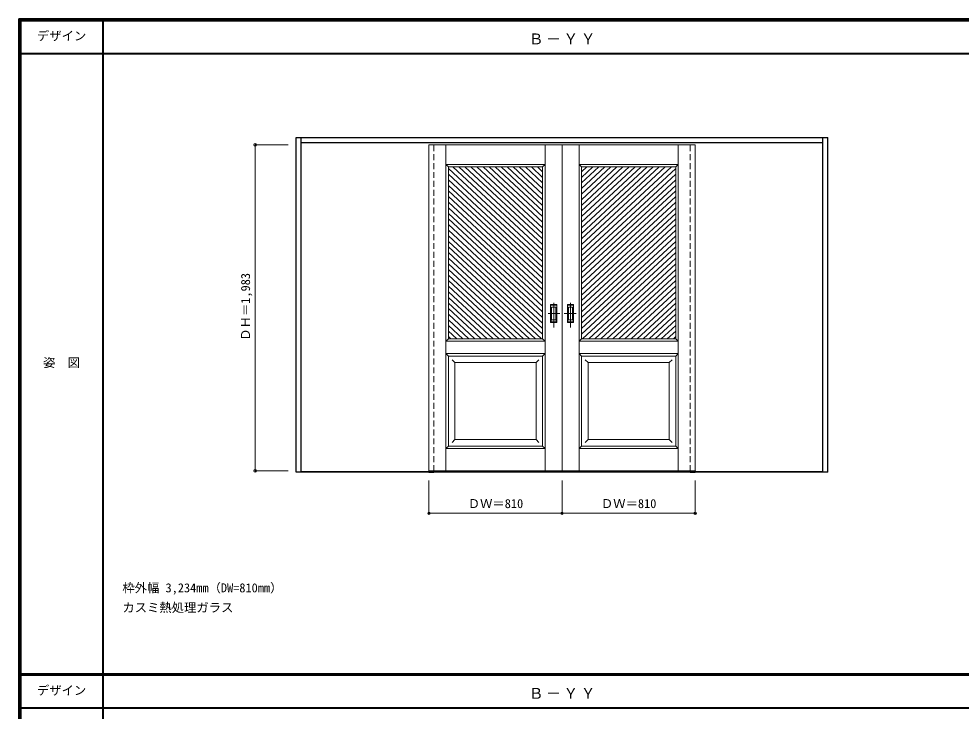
# Model space of a CAD drawing. Units: millimetres, scale not verified. Extents: x -6000 to 5700, y -4307 to 4175.
# Drawn here: x -6000 to -267, y -36 to 4175 of the extents above; entities that cross this region are included whole.
import ezdxf
from ezdxf.enums import TextEntityAlignment as Align

# ---------------------------------------------------------------- set-up
doc = ezdxf.new("R2010")
doc.units = ezdxf.units.MM
doc.header["$LTSCALE"] = 30
doc.header["$PDMODE"] = 32
doc.header["$PDSIZE"] = 15
doc.linetypes.add('CHAIN1', pattern=[8, 5, -1, 1, -1])
doc.linetypes.add('DASHED1', pattern=[1.8, 1.2, -0.6])
for name, color, linetype, lineweight in [('0-2_扉', 7, 'Continuous', 18), ('0-4_枠', 3, 'Continuous', 25), ('0-6_引手', 7, 'Continuous', 18), ('0-A_文字', 7, 'Continuous', 18), ('0-B_寸法', 7, 'Continuous', 9), ('0-C_ハッチ', 4, 'Continuous', 9), ('F-1_枠', 6, 'Continuous', 40), ('F-A_文字', 7, 'Continuous', 18)]:
    doc.layers.add(name, color=color, linetype=linetype, lineweight=lineweight)
doc.styles.add('ＭＳ ゴシック', font='')
doc.styles.get('ＭＳ ゴシック').set_extended_font_data('MS Gothic')

msp = doc.modelspace()

# ---------------------------------------------------------------- linework, layer by layer
at = {"layer": '0-2_扉', "color": 4, "linetype": 'DASHED1', "lineweight": 9}
for p, q in [((-3505, 1425.5), (-3505, 3423)), ((-3475, 1425.5), (-3475, 3423)), ((-1915, 1425.5), (-1915, 3423)), ((-1885, 1425.5), (-1885, 3423))]:
    msp.add_line(p, q, dxfattribs=at)
at = {"layer": '0-2_扉'}
for p, q in [((-2695, 3409), (-3505, 3409)), ((-3401.5, 1426), (-3401.5, 3409)), ((-2798.5, 1426), (-2798.5, 3409)), ((-2695, 3409), (-2695, 1426)), ((-2695, 3409), (-1885, 3409)), ((-2695, 3409), (-2695, 1426)), ((-2591.5, 1426), (-2591.5, 3409)), ((-1988.5, 1426), (-1988.5, 3409)), ((-3386.5, 2229), (-3386.5, 3274)), ((-2813.5, 3274), (-3386.5, 3274)), ((-2798.5, 3289), (-2813.5, 3274)), ((-2813.5, 2360.24), (-2813.5, 3274)), ((-2591.5, 3289), (-2576.5, 3274)), ((-2576.5, 2360.24), (-2576.5, 3274)), ((-2576.5, 3274), (-2003.5, 3274)), ((-2003.5, 2229), (-2003.5, 3274)), ((-2813.69, 3091), (-2813.5, 3091)), ((-2576.31, 3091), (-2576.5, 3091)), ((-2813.5, 2229), (-2813.5, 2371.05)), ((-2576.5, 2229), (-2576.5, 2371.05)), ((-3386.5, 2229), (-2858.5, 2229)), ((-2813.5, 2229), (-3002.5, 2229)), ((-2798.5, 2214), (-2813.5, 2229)), ((-2591.5, 2214), (-2576.5, 2229)), ((-2576.5, 2229), (-2387.5, 2229)), ((-2003.5, 2229), (-2531.5, 2229)), ((-2798.5, 2139), (-3401.5, 2139)), ((-3386.5, 1576), (-3386.5, 2124)), ((-2798.5, 2139), (-2813.5, 2124)), ((-2813.5, 1576), (-2813.5, 2124)), ((-2591.5, 2139), (-2576.5, 2124)), ((-2591.5, 2139), (-1988.5, 2139)), ((-2576.5, 1576), (-2576.5, 2124)), ((-2003.5, 1576), (-2003.5, 2124)), ((-3346.5, 2084), (-3364.18, 2101.68)), ((-3346.5, 2084), (-2853.5, 2084)), ((-3346.5, 2084), (-3346.5, 1616)), ((-2853.54, 2084), (-2835.86, 2101.68)), ((-2853.5, 1616), (-2853.5, 2084)), ((-2536.46, 2084), (-2554.14, 2101.68)), ((-2043.5, 2084), (-2536.5, 2084)), ((-2536.5, 1616), (-2536.5, 2084)), ((-2043.5, 2084), (-2025.82, 2101.68)), ((-2043.5, 2084), (-2043.5, 1616)), ((-3346.5, 1616), (-3364.18, 1598.32)), ((-3346.5, 1616), (-2853.5, 1616)), ((-2853.5, 1616), (-2853.5, 1617.43)), ((-2853.5, 1616), (-2835.82, 1598.32)), ((-2536.5, 1616), (-2554.18, 1598.32)), ((-2536.5, 1616), (-2536.5, 1617.43)), ((-2043.5, 1616), (-2536.5, 1616)), ((-2043.5, 1616), (-2025.82, 1598.32)), ((-2798.5, 1561), (-3401.5, 1561)), ((-2813.5, 1576), (-2798.5, 1561)), ((-2576.5, 1576), (-2591.5, 1561)), ((-2591.5, 1561), (-1988.5, 1561))]:
    msp.add_line(p, q, dxfattribs=at)
at = {"layer": '0-2_扉', "color": 3, "lineweight": 25}
for p, q in [((-3505, 1426), (-3505, 1418)), ((-3505, 1418), (-3475, 1418)), ((-3475, 1426), (-3475, 1418)), ((-1915, 1426), (-1915, 1418)), ((-1915, 1418), (-1885, 1418)), ((-1885, 1426), (-1885, 1418))]:
    msp.add_line(p, q, dxfattribs=at)
at = {"layer": '0-2_扉'}
for points in [[(-2695, 1426), (-3505, 1426), (-3505, 3409)], [(-2695, 1426), (-1885, 1426), (-1885, 3409)], [(-2798.5, 3289), (-3401.5, 3289), (-3386.5, 3274)], [(-2591.5, 3289), (-1988.5, 3289), (-2003.5, 3274)], [(-3386.5, 2229), (-3401.5, 2214), (-2798.5, 2214)], [(-2003.5, 2229), (-1988.5, 2214), (-2591.5, 2214)], [(-2813.5, 2124), (-3386.5, 2124), (-3401.5, 2139)], [(-2576.5, 2124), (-2003.5, 2124), (-1988.5, 2139)], [(-2813.5, 1576), (-3386.5, 1576), (-3401.5, 1561)], [(-2576.5, 1576), (-2003.5, 1576), (-1988.5, 1561)]]:
    msp.add_lwpolyline(points, dxfattribs=at)
at = {"layer": '0-4_枠'}
for p, q in [((-4312, 1418), (-4312, 3453)), ((-4312, 3453), (-1078, 3453)), ((-4282, 1418), (-4282, 3453)), ((-1108, 1418), (-1108, 3453)), ((-1078, 1418), (-1078, 3453)), ((-4282, 3423), (-1108, 3423)), ((-4282, 1418), (-4312, 1418)), ((-1108, 1421), (-4282, 1421)), ((-1108, 1418), (-4282, 1418)), ((-1078, 1418), (-1108, 1418))]:
    msp.add_line(p, q, dxfattribs=at)
at = {"layer": '0-6_引手', "linetype": 'CHAIN1'}
for p, q in [((-2746, 2298.27), (-2746, 2469.12)), ((-2644, 2298.27), (-2644, 2469.12)), ((-2707.93, 2383.5), (-2780.44, 2383.5)), ((-2682.07, 2383.5), (-2609.56, 2383.5))]:
    msp.add_line(p, q, dxfattribs=at)
at = {"layer": '0-6_引手'}
for p, q in [((-2727, 2438.5), (-2765, 2438.5)), ((-2765, 2328.5), (-2765, 2438.5)), ((-2733.5, 2422.5), (-2758.5, 2422.5)), ((-2758.5, 2344.5), (-2758.5, 2422.5)), ((-2733.5, 2344.5), (-2733.5, 2422.5)), ((-2727, 2328.5), (-2727, 2438.5)), ((-2663, 2438.5), (-2625, 2438.5)), ((-2663, 2328.5), (-2663, 2438.5)), ((-2656.5, 2422.5), (-2631.5, 2422.5)), ((-2656.5, 2344.5), (-2656.5, 2422.5)), ((-2631.5, 2344.5), (-2631.5, 2422.5)), ((-2625, 2328.5), (-2625, 2438.5)), ((-2727, 2328.5), (-2765, 2328.5)), ((-2733.5, 2344.5), (-2758.5, 2344.5)), ((-2663, 2328.5), (-2625, 2328.5)), ((-2656.5, 2344.5), (-2631.5, 2344.5))]:
    msp.add_line(p, q, dxfattribs=at)
at = {"layer": '0-6_引手', "linetype": 'DASHED1'}
for p, q in [((-2762, 2332.5), (-2762, 2434.5)), ((-2628, 2332.5), (-2628, 2434.5)), ((-2730, 2332.5), (-2762, 2332.5)), ((-2660, 2332.5), (-2628, 2332.5))]:
    msp.add_line(p, q, dxfattribs=at)
for points in [[(-2730, 2332.5), (-2730, 2434.5), (-2762, 2434.5)], [(-2660, 2332.5), (-2660, 2434.5), (-2628, 2434.5)]]:
    msp.add_lwpolyline(points, dxfattribs=at)
at = {"layer": '0-B_寸法', "color": 4}
for p, q in [((-4562, 3409), (-4362, 3409)), ((-4562, 3409), (-4562, 1426)), ((-4562, 1426), (-4362, 1426)), ((-3505, 1168), (-3505, 1368)), ((-2695, 1168), (-2695, 1368)), ((-1885, 1168), (-1885, 1368)), ((-3505, 1168), (-1885, 1168))]:
    msp.add_line(p, q, dxfattribs=at)
at = {"layer": '0-B_寸法'}
for p in [(-4562, 3409), (-4562, 1426), (-3505, 1168), (-2695, 1168), (-1885, 1168)]:
    msp.add_point(p, dxfattribs=at)
at = {"layer": '0-C_ハッチ'}
for p, q in [((-3360, 3274), (-2813.5, 2767.98)), ((-3323.21, 3274), (-2813.5, 2802.05)), ((-3286.41, 3274), (-2813.5, 2836.12)), ((-3249.61, 3274), (-2813.5, 2870.19)), ((-3212.82, 3274), (-2813.5, 2904.26)), ((-3176.02, 3274), (-2813.5, 2938.34)), ((-3139.22, 3274), (-2813.5, 2972.41)), ((-3102.43, 3274), (-2813.5, 3006.48)), ((-3065.63, 3274), (-2813.5, 3040.55)), ((-3028.83, 3274), (-2813.5, 3074.62)), ((-2992.03, 3274), (-2813.5, 3108.69)), ((-2955.24, 3274), (-2813.5, 3142.76)), ((-2918.44, 3274), (-2813.5, 3176.83)), ((-2881.64, 3274), (-2813.5, 3210.9)), ((-2844.85, 3274), (-2813.5, 3244.97)), ((-2508.36, 3274), (-2576.5, 3210.9)), ((-2471.56, 3274), (-2576.5, 3176.83)), ((-2434.76, 3274), (-2576.5, 3142.76)), ((-2397.97, 3274), (-2576.5, 3108.69)), ((-2545.15, 3274), (-2576.5, 3244.97)), ((-2361.17, 3274), (-2576.5, 3074.62)), ((-2324.37, 3274), (-2576.5, 3040.55)), ((-2287.58, 3274), (-2576.5, 3006.48)), ((-2250.78, 3274), (-2576.5, 2972.41)), ((-2213.98, 3274), (-2576.5, 2938.34)), ((-2177.19, 3274), (-2576.5, 2904.26)), ((-2140.39, 3274), (-2576.5, 2870.19)), ((-2103.59, 3274), (-2576.5, 2836.12)), ((-2066.79, 3274), (-2576.5, 2802.05)), ((-2030, 3274), (-2576.5, 2767.98)), ((-3386.5, 3264.46), (-2813.5, 2733.91)), ((-3386.5, 3230.39), (-2813.5, 2699.84)), ((-2003.5, 3264.46), (-2576.5, 2733.91)), ((-2003.5, 3230.39), (-2576.5, 2699.84)), ((-3386.5, 3196.32), (-2813.5, 2665.77)), ((-3386.5, 3162.25), (-2813.5, 2631.7)), ((-2003.5, 3196.32), (-2576.5, 2665.77)), ((-2003.5, 3162.25), (-2576.5, 2631.7)), ((-3386.5, 3128.18), (-2813.5, 2597.62)), ((-2003.5, 3128.18), (-2576.5, 2597.62)), ((-3386.5, 3094.11), (-2813.5, 2563.55)), ((-3386.5, 3060.04), (-2813.5, 2529.48)), ((-2003.5, 3094.11), (-2576.5, 2563.55)), ((-2003.5, 3060.04), (-2576.5, 2529.48)), ((-3386.5, 3025.97), (-2813.5, 2495.41)), ((-3386.5, 2991.9), (-2813.5, 2461.34)), ((-2003.5, 3025.97), (-2576.5, 2495.41)), ((-2003.5, 2991.9), (-2576.5, 2461.34)), ((-3386.5, 2957.82), (-2813.5, 2427.27)), ((-2003.5, 2957.82), (-2576.5, 2427.27)), ((-3386.5, 2923.75), (-2813.5, 2393.2)), ((-3386.5, 2889.68), (-2813.5, 2359.13)), ((-2003.5, 2923.75), (-2576.5, 2393.2)), ((-2003.5, 2889.68), (-2576.5, 2359.13)), ((-3386.5, 2855.61), (-2813.5, 2325.06)), ((-3386.5, 2821.54), (-2813.5, 2290.98)), ((-2003.5, 2855.61), (-2576.5, 2325.06)), ((-2003.5, 2821.54), (-2576.5, 2290.98)), ((-3386.5, 2787.47), (-2813.5, 2256.91)), ((-3386.5, 2753.4), (-2820.15, 2229)), ((-2003.5, 2787.47), (-2576.5, 2256.91)), ((-2003.5, 2753.4), (-2569.85, 2229)), ((-3386.5, 2719.33), (-2856.95, 2229)), ((-2003.5, 2719.33), (-2533.05, 2229)), ((-3386.5, 2685.26), (-2893.74, 2229)), ((-3386.5, 2651.19), (-2930.54, 2229)), ((-2003.5, 2685.26), (-2496.26, 2229)), ((-2003.5, 2651.19), (-2459.46, 2229)), ((-3386.5, 2617.11), (-2967.34, 2229)), ((-3386.5, 2583.04), (-3004.13, 2229)), ((-2003.5, 2617.11), (-2422.66, 2229)), ((-2003.5, 2583.04), (-2385.87, 2229)), ((-3386.5, 2548.97), (-3040.93, 2229)), ((-2003.5, 2548.97), (-2349.07, 2229)), ((-3386.5, 2514.9), (-3077.73, 2229)), ((-3386.5, 2480.83), (-3114.52, 2229)), ((-2003.5, 2514.9), (-2312.27, 2229)), ((-2003.5, 2480.83), (-2275.48, 2229)), ((-3386.5, 2446.76), (-3151.32, 2229)), ((-3386.5, 2412.69), (-3188.12, 2229)), ((-2003.5, 2446.76), (-2238.68, 2229)), ((-2003.5, 2412.69), (-2201.88, 2229)), ((-3386.5, 2378.62), (-3224.91, 2229)), ((-2003.5, 2378.62), (-2165.09, 2229)), ((-3386.5, 2344.55), (-3261.71, 2229)), ((-3386.5, 2310.47), (-3298.51, 2229)), ((-2003.5, 2344.55), (-2128.29, 2229)), ((-2003.5, 2310.47), (-2091.49, 2229)), ((-3386.5, 2276.4), (-3335.3, 2229)), ((-3386.5, 2242.33), (-3372.1, 2229)), ((-2003.5, 2276.4), (-2054.7, 2229)), ((-2003.5, 2242.33), (-2017.9, 2229))]:
    msp.add_line(p, q, dxfattribs=at)
at = {"layer": 'F-1_枠'}
for p, q in [((-6000, 4175), (5700, 4175)), ((-6000, 4175), (-6000, -4205)), ((-6000, 4170), (5700, 4170)), ((-6000, 4165), (5700, 4165)), ((-5995, 4175), (-5995, -4205)), ((-5990, 4175), (-5990, -4205)), ((-5490, 4175), (-5490, -3790)), ((-6000, 3965), (5700, 3965)), ((-6000, 190.5), (5700, 190.5)), ((-6000, 187.5), (5700, 187.5)), ((-6000, 184.5), (5700, 184.5)), ((-6000, -15.5), (5700, -15.5))]:
    msp.add_line(p, q, dxfattribs=at)

# ---------------------------------------------------------------- texts
at = {"layer": '0-A_文字', "style": 'ＭＳ ゴシック'}
for s, p in [('枠外幅 3,234mm（DW=810mm）', (-5370, 670.5)), ('カスミ熱処理ガラス', (-5370, 550.5))]:
    msp.add_text(s, height=54.99, dxfattribs=at).set_placement(p, align=Align.BOTTOM_LEFT)
at = {"layer": '0-A_文字', "char_height": 65.98, "attachment_point": 7, "style": 'ＭＳ ゴシック'}
for insert in [(-2897.5, 4020), (-2897.5, 39.5)]:
    msp.add_mtext('\\T1.17;Ｂ－ＹＹ', dxfattribs=dict(at, insert=insert))
at = {"layer": '0-B_寸法', "style": 'ＭＳ ゴシック'}
msp.add_text('ＤＨ＝1,983', height=54.99, rotation=90, dxfattribs=at).set_placement((-4577, 2217.25), align=Align.BOTTOM_LEFT)
for p in [(-3268.75, 1183), (-2458.75, 1183)]:
    msp.add_text('ＤＷ＝810', height=54.99, dxfattribs=at).set_placement(p, align=Align.BOTTOM_LEFT)
at = {"layer": 'F-A_文字', "style": 'ＭＳ ゴシック'}
for s, p in [('デザイン', (-5890, 4027.5)), ('姿\u3000図', (-5852.5, 2040.25)), ('デザイン', (-5890, 47))]:
    msp.add_text(s, height=54.99, dxfattribs=at).set_placement(p, align=Align.BOTTOM_LEFT)

doc.saveas('drawing.dxf')
